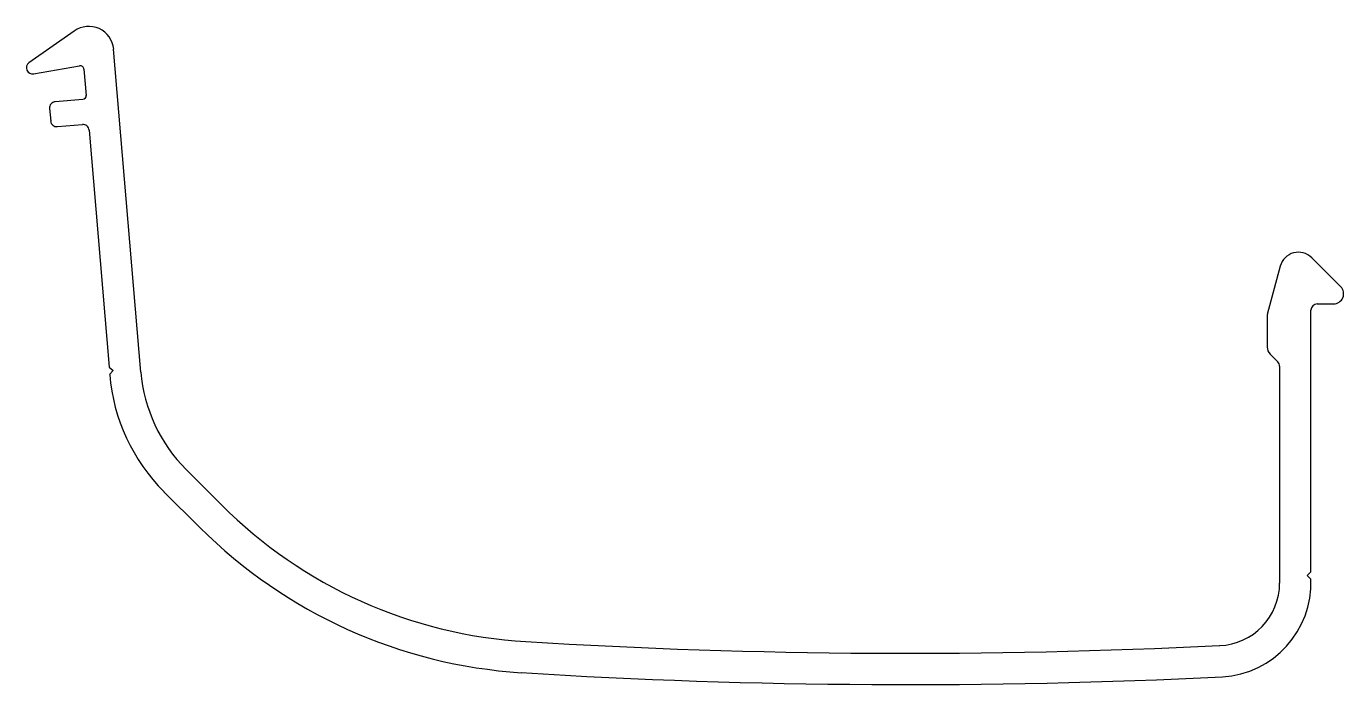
# Model space of a CAD drawing. Extents: x -647 to -542, y 476 to 529.
import ezdxf

# ---------------------------------------------------------------- set-up
doc = ezdxf.new("R2010")
doc.units = 0
doc.layers.get('0').update_dxf_attribs({"linetype": 'CONTINUOUS'})

msp = doc.modelspace()

# ---------------------------------------------------------------- linework, layer by layer
for p, q in [((-642.99, 528.59), (-646.61, 526.06)), ((-637.67, 501.35), (-639.84, 527.14)), ((-646.23, 525.16), (-642.56, 525.81)), ((-642.21, 525.54), (-642.21, 525.54)), ((-642.21, 525.54), (-642.03, 523.45)), ((-642.3, 523.13), (-644.5, 522.94)), ((-644.96, 522.4), (-644.87, 521.4)), ((-644.33, 520.95), (-642.34, 521.12)), ((-641.8, 520.66), (-640.21, 501.74)), ((-541.83, 508.16), (-544.15, 510.48)), ((-546.66, 509.81), (-547.7, 505.95)), ((-544.21, 485.39), (-544.21, 506.29)), ((-543.71, 506.79), (-542.4, 506.79)), ((-547.71, 505.82), (-547.71, 503.35)), ((-547.48, 502.78), (-546.86, 502.17)), ((-640.21, 501.74), (-639.89, 501.46)), ((-639.89, 501.46), (-640.16, 501.14)), ((-637.67, 501.35), (-637.67, 501.35)), ((-546.71, 501.81), (-546.71, 484.49)), ((-631.23, 490.73), (-634.05, 493.56)), ((-635.82, 491.79), (-632.96, 488.92)), ((-631.23, 490.73), (-631.23, 490.73)), ((-544.51, 485.09), (-544.21, 485.39)), ((-544.22, 484.8), (-544.51, 485.09))]:
    msp.add_line(p, q)
for centre, radius, start, end in [((-641.83, 526.96), 2, 5.0199, 125.5642), ((-646.31, 525.65), 0.5, 126.2314, 279.9973), ((-642.51, 525.51), 0.3, 4.7997, 100.7592), ((-644.46, 522.44), 0.5, 94.7998, 185.0172), ((-642.33, 523.43), 0.3, 276.4259, 4.7997), ((-644.38, 521.45), 0.5, 185.3622, 274.8036), ((-642.3, 520.62), 0.5, 4.7999, 94.8022), ((-545.21, 509.42), 1.5, 44.9988, 164.9999), ((-542.4, 507.59), 0.8, 270, 44.9992), ((-543.71, 506.29), 0.5, 90, 180), ((-547.21, 505.82), 0.5, 164.9997, 180), ((-546.91, 503.35), 0.8, 180.3165, 225.3613), ((-547.21, 501.81), 0.5, 360, 45.3612), ((-625.21, 502.39), 15, 184.8007, 225.0006), ((-625.21, 502.39), 12.5, 184.8, 224.9981), ((-604.71, 517.25), 37.5, 224.9981, 266.6293), ((-604.71, 517.25), 40, 225.0836, 266.3127), ((-551.71, 484.49), 5, 272.4005, 0.0144), ((-551.71, 484.49), 7.5, 273.2556, 2.3416), ((-576.38, 976.38), 497.5, 266.4808, 272.8661), ((-576.38, 976.38), 500, 266.4562, 272.8766)]:
    msp.add_arc(centre, radius, start, end)

doc.saveas('drawing.dxf')
